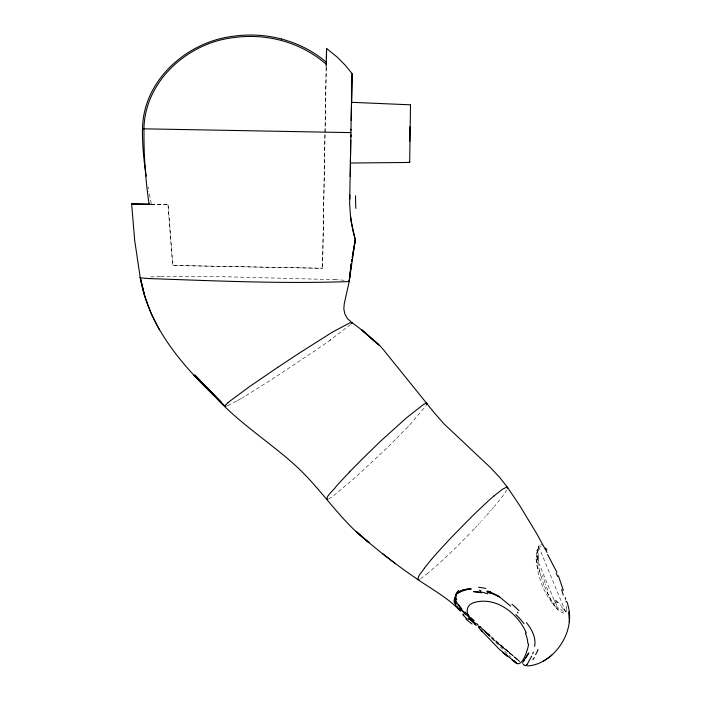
<?xml version="1.0" encoding="UTF-8"?>
<svg xmlns="http://www.w3.org/2000/svg" width="701" height="701" viewBox="0 0 701 701"><rect width="100%" height="100%" fill="white"/><g stroke="black" fill="none" stroke-linecap="round" stroke-linejoin="round"><path stroke-width="0.53" stroke-dasharray="3.5 2.63" d="M538.789 547.665L538.692 551.591M538.648 559.538L538.368 561.746L537.579 559.354M326.307 66.963L322.539 268.325L326.149 66.429M566.732 608.591L566.61 609.861A19.479 6.37 67.4 0 1 564.524 613.349C552.484 609.835 548.743 593.808 543.415 584.003M537.22 552.309L538.613 546.377L565.646 611.964A1.717 0.666 37.7 0 1 565.26 612.21L562.465 610.86L559.144 607.855M506.911 489.85L502.748 496.115L494.249 506.604M493.495 507.489L492.33 508.847M491.532 509.767L490.718 510.705M489.464 512.133L489.885 511.651M488.615 513.097L486.853 515.077M485.495 516.602L485.951 516.094M484.102 518.144L484.575 517.627M481.71 520.79L482.192 520.256M480.22 522.411L480.72 521.868M479.212 523.507L478.187 524.62M477.136 525.75L475.532 527.459M409.761 424.85L425.796 406.063A67.471 4.556 -43.8 0 0 426.042 405.669M474.437 528.624L470.494 532.76M408.324 426.366L408.806 425.857M407.833 426.874L395.548 439.422M350.553 324.589L329.785 340.3M428.101 572.954L424.429 575.915A52.347 3.68 -45.1 0 1 422.607 577.282L420.653 578.597M310.525 353.654L273.434 378.356L244.903 396.31M244.342 396.635L242.73 397.59M242.213 397.896L241.442 398.343M240.942 398.632L237.884 400.385M237.446 400.63L236.798 400.998M236.377 401.226L227.834 405.616M328.576 498.937L329.68 498.341A61.793 4.171 -43.8 0 0 334.631 494.897L353.313 479.221L380.915 453.687A60.128 4.057 -43.8 0 0 395.592 439.396M227.58 405.721L226.993 405.958M150.601 276.895L153.528 276.825A119.932 3.54 1.1 0 1 160.792 276.711M160.731 276.702L174.479 276.571A136.38 4.031 1.1 0 1 188.814 276.518L198.453 276.536A96.703 2.857 1.1 0 1 226.703 276.79L335.025 279.646M151.188 204.245L168.144 204.666L172.849 265.513L322.539 268.325M151.398 204.35L168.144 204.666M167.968 204.561L172.674 265.407L322.364 268.22M340.66 279.979L345.628 280.418M541.268 546.342L539.244 545.886A18.48 5.424 76.3 0 0 537.255 548.927L537.141 559.196M555.621 601.151L554.465 600.582L555.42 602.921M511.844 654.927L507.883 651.632M516.83 659.063L519.616 661.42M516.926 659.15L496.15 641.704M507.515 651.325L504.019 648.39M500.917 645.235L518.81 660.473M499.664 644.701L500.593 645.49M497.07 642.493L498.735 643.912M507.787 651.229L514.105 656.635M493.635 639.549L487.116 633.949M492.768 638.804L495.011 640.732M494.783 640.53L496.606 642.098M480.877 628.289L483.261 630.33M484.049 631.014L486.836 633.494M489.018 635.597L490.376 636.762M488.825 635.421L485.898 632.898M486.555 633.467L485.294 632.372M485.6 632.407L486.415 633.126M487.265 633.87L510.766 657.17M490.385 635.754L479.493 626.054L519.643 661.639M479.598 626.168L486.634 632.416M516.435 658.528L519.362 661.271M476.627 623.399L478.108 624.775M476.584 623.347L478.038 624.705M556.471 601.905L557.199 602.597M561.194 606.54L565.567 611.535L564.428 609.923M556.892 605.129L554.701 601.554L538.053 561.256L537.238 556.568M546.894 592.108L551.853 601.44L558.066 609.791C543.038 594.255 534.548 571.727 537.089 550.11L537.413 561.466L540.567 575.723M543.88 585.177L538.745 568.756M151.223 203.483L148.805 191.058M148.025 186.808L148.41 188.937M538.789 547.481L538.692 546.482L538.78 548.471M538.648 557.058L538.648 558.39M330.828 339.713A114.167 5.117 -33.5 0 1 311.244 353.304M334.719 279.655A44.47 1.271 1.1 0 1 340.379 279.979M469.337 533.96A55.694 3.917 -45.1 0 1 457.026 546.403A46.511 3.277 -45.1 0 1 444.898 558.084A70.906 4.986 -45.1 0 1 428.232 572.805M522.166 663.05A30.231 0.605 38.8 0 1 524.734 665.389M503.134 648.127A93.268 7.22 41.2 0 1 501.084 646.392M547.91 590.286A46.064 13.959 70 0 1 545.247 584.056M545.115 582.96A52.137 22.406 71.5 0 1 542.486 575.346M537.579 568.546A37.381 15.334 72.4 0 1 535.993 558.373M540.848 544.44A30.178 8.692 75.4 0 1 542.697 545.255M566.417 605.988A23.86 7.431 68.4 0 1 566.504 608.266M558.539 608.477A18.436 12.399 47.4 0 1 554.535 603.175M555.446 600.547A8.929 2.786 51.4 0 1 556.392 601.353M556.936 601.949A18.322 2.751 46.9 0 1 557.751 602.729M556.024 600.485A20.522 1.788 45.8 0 1 561.186 605.55M563.806 609.371A7.965 1.937 44.1 0 1 564.287 609.905M537.36 559.582A19.523 10.182 -77.3 0 1 536.913 552.406M538.429 556.944A20.338 2.164 89.3 0 1 538.491 550.898M538.237 558.32A11.321 0.867 89.8 0 1 538.237 559.1M501.022 645.779L497.342 642.694L508.365 651.991L501.022 645.779"/><path stroke-width="1.05" d="M350.789 140.27L350.412 163.035L409.673 162.448L410.497 104.817L351.56 102.311L351.56 103.389M454.818 599.083L454.844 599.89M409.735 141.313L409.936 126.627M326.149 66.429L326.193 64.247C313.338 52.917 297.741 44.873 281.215 40.456A120.178 120.178 0 0 0 233.1 37.688C186.037 43.155 142.154 83.726 143.994 133.059C143.907 143.696 144.24 154.334 144.932 164.954C145.703 176.713 146.895 188.446 148.507 200.127C149.059 201.87 148.121 205.332 151.188 204.245M326.464 58.446L326.578 48.465L337.374 57.237L345.558 65.552L352.104 73.701L351.665 101.627M350.929 130.255L352.104 73.701M350.999 129.133L349.633 203.614L350.57 217.292L352.638 229.069M350.263 176.503L350.421 168.231M326.193 64.247L326.578 48.465M351.166 120.502L351.56 102.337M349.817 199.084L349.904 195.018M528.607 643.965C528.274 648.311 521.342 672.101 514.113 660.701M410.444 105.369L410.514 104.852M534.618 646.375C536.3 637.586 531.744 629.226 526.425 622.611M353.435 233.021L355.337 239.847L352.244 257.433L355.267 239.672L351.122 221.402M533.312 652.018L532.699 653.744M455.755 595.859L455.448 596.604A53.635 19.497 20.3 0 0 455.632 603.123M531.612 656.241L526.95 664.714M525.925 657.836L528.764 652.911L523.919 660.57M522.692 662.541L524.593 659.79M424.307 568.327C422.282 571.893 417.717 575.512 417.945 579.622C432.447 589.594 448.351 598.111 460.443 611.132M351.569 323.511L351.972 322.635L347.416 318.613L344.927 314.057L343.832 309.115L344.244 303.761L349.238 281.355L351.219 263.655L349.177 281.557C282.74 283.975 215.724 280.864 149.155 278.569M225.205 405.388L228.044 402.672M431.352 559.538L434.427 555.954A60.803 4.276 -45.1 0 1 436.995 553.045L442.699 546.745A78.31 5.512 -45.1 0 1 452.846 535.906L471.843 516.602A57.78 4.066 -45.1 0 1 479.309 509.382L481.342 507.445A49.017 3.452 -45.1 0 1 493.925 495.975M527.52 665.941C536.44 665.442 544.686 661.306 551.337 655.496C566.145 642.44 574.075 621.086 566.916 601.914M551.337 655.496L551.827 654.979M349.554 471.992L343.858 478.003A89.167 6.02 -43.8 0 0 336.068 486.52C335.06 488.947 324.239 497.535 327.735 499.278M526.355 665.486L526.889 664.802L526.179 665.608M493.811 496.106L502.529 489.175L506.998 487.029A105.86 7.448 -45.1 0 1 507.533 488.211M543.161 661.35L550.714 656.092M277.78 367.306L249.354 386.75L230.261 400.858A67.874 3.014 -33.5 0 0 228 402.707M298.547 353.567L332.546 332.037L349.492 323.056L351.832 322.521L361.313 329.575L378.593 344.244L383.447 349.755L434.848 413.476L444.127 423.991L490.551 467.69L499.962 477.74L507.506 487.379L519.739 505.596L536.633 533.522L547.06 552.502M459.672 592.143L461.74 591.241M461.065 591.399L466.91 589.672M419.216 579.377L417.945 579.622C396.389 564.945 375.648 549.023 356.274 531.542L369.006 542.67C340.143 520.72 321.487 488.912 294.718 464.851C269.64 442.261 240.864 424.123 217.617 399.395M525.838 665.819L523.244 664.609M226.037 406.291L225.109 406.449L218.94 400.253M426.138 403.233L426.155 403.224A64.518 4.355 -43.8 0 0 422.878 404.976L406.562 417.787L383.009 438.984A61.197 4.127 -43.8 0 0 369.813 451.628L368.454 452.951A73.395 4.951 -43.8 0 0 349.501 472.027M467.733 589.532L471.186 589.164M149.085 204.201L131.525 203.921L149.707 204.315M144.047 128.826L350.877 132.62M143.206 128.914L142.522 128.896C143.057 80.387 186.711 41.894 232.995 36.286A122.114 122.114 0 0 1 281.329 38.976M144.301 278.218L140.848 277.824A42.13 1.244 1 0 1 140.209 277.578L134.697 240.434L131.639 203.93M479.204 590.277L480.755 590.514M487.213 591.942L487.826 592.108M281.329 38.976C297.82 43.304 313.435 51.173 326.403 62.275M487.37 591.793L487.966 591.986M486.766 591.197L487.423 591.407M490.884 593.037L499.506 596.893L510.661 606.111M348.774 280.996L349.177 281.557L355.311 239.795M497.929 596.016L499.506 596.893M512.177 659.991L516.707 663.277L499.314 649.31L478.503 627.5M474.647 624.013L476.259 625.222L468.838 618.571M382.527 553.624L395.539 563.753M502.722 652.351L507.638 656.381L504.396 653.735M468.785 619.369L468.364 619.009M480.089 627.605L477.863 625.66M361.313 329.575L378.706 344.997L361.812 329.996M475.769 623.776C466.41 618.133 462.204 604.525 476.487 601.949C497.719 597.383 518.442 614.356 526.337 633.038M475.681 623.724C468.47 616.223 459.164 609.572 455.475 599.486M218.747 400.166L225.126 406.449M464.115 615.154L462.835 613.848M517.259 612.175L517.934 612.858M140.218 277.578C148.489 326.123 181.752 365.291 216.627 397.931M194.221 375.482L218.037 399.465M217.757 399.465L194.168 375.421M480.509 629.603L482.621 631.75L481.797 630.891M460.645 610.352L458.971 608.258M460.04 610.624L458.463 608.477M547.569 554.403L556.831 572.174M456.947 606.041L457.438 606.891A54.056 17.236 28.9 0 0 458.384 608.45M159.381 329.847L151.162 313.566L144.809 296.216M456.237 603.745L456 603.21M455.948 604.008L455.746 603.535M558.382 575.784L563.324 590.33M409.656 162.413L409.621 161.589M140.27 277.526L144.765 296.234L140.27 277.526A50.025 1.481 1.1 0 1 140.577 277.421M353.567 233.214L352.568 229.245M565.278 597.62L565.663 599.364M566.005 601.055L566.154 601.887M146.237 176.188L144.196 161.212M351.192 220.929L350.588 216.145M277.868 367.289A95.047 4.145 -33.5 0 1 298.477 353.654M149.83 278.569A71.87 2.234 0.8 0 1 144.853 278.218M355.863 208.407A57.473 14.335 -87.5 0 1 355.556 195.816M144.257 161.204A249.013 249.013 0 0 1 142.443 128.896M424.35 568.283A92.366 6.502 -45.1 0 1 431.273 559.608M458.769 608.74A51.278 5.021 38.3 0 1 464.299 612.341M487.545 591.039A49.543 27.032 32.8 0 1 490.7 591.959M488.01 592.45A46.836 29.337 41.5 0 1 490.893 593.519M478.652 587.324A45.434 22.003 30.3 0 1 485.679 588.428M473.78 591.837A47.624 16.842 24.1 0 1 481.245 592.801M461.144 590.838A56.29 22.187 26.6 0 1 470.608 588.919M457.963 593.414A54.108 20.215 23.5 0 1 459.882 592.266M456.956 593.239A50.051 18.717 23.4 0 0 455.589 596.104L455.203 596.84A51.769 19.006 18.7 0 0 454.774 599.075M454.493 603.123A55.773 20.198 21.1 0 1 454.239 599.679M455.992 605.725A56.282 18.997 26.4 0 1 455.133 603.719M465.832 614.365A46.783 14.484 29.8 0 1 462.923 611.325M467.208 618.965A44.698 14.73 27.9 0 1 462.914 614.961M472.001 623.96A51.269 13.521 30.7 0 1 465.788 618.869M511.993 604.271A70.328 47.125 43.1 0 1 518.942 610.632M515.945 614.532A69.154 40.623 43.1 0 1 524.006 623.653M537.991 649.468A49.14 28.697 58.4 0 1 535.573 654.611M534.267 657.608A55.449 22.914 78.4 0 1 532.848 659.667M525.408 633.117A25.429 15.659 55.2 0 1 527.844 643.614M488.711 591.591A48.141 28.575 41.9 0 1 497.964 595.754M456.754 599.714A46.178 17.026 17.1 0 1 458.743 590.435M474.227 620.657A44.61 5.669 37.9 0 1 470.634 617.476M469.214 615.986A45.425 9.665 34.2 0 1 465.14 612.096M461.906 608.897A54.582 17.586 26.2 0 1 458.524 604.428M455.703 595.832A53.171 19.19 23.2 0 1 470.923 588.893M473.596 591.486A48.474 19.479 25.5 0 1 481.158 592.275M480.316 591.881A44.601 23.904 35.4 0 1 487.773 593.861M426.278 403.189A67.471 4.556 -43.8 0 1 426.532 404.81M545.518 548.024A30.178 8.692 75.4 0 1 546.876 549.899M556.182 572.997A41.92 14.537 70.4 0 1 557.628 576.406M561.659 589.585A39.826 7.737 71.3 0 1 563.236 595.123M351.061 134.829A254.104 0.473 -88.9 0 1 351.017 136.914M350.5 163.973A254.104 0.473 -88.9 0 1 350.421 168.091M351.876 259.484L351.516 261.569L351.884 259.501M221.306 402.374L194.843 375.053L221.306 402.374M569.457 621.91L569.107 611.991L569.457 621.91"/></g></svg>
